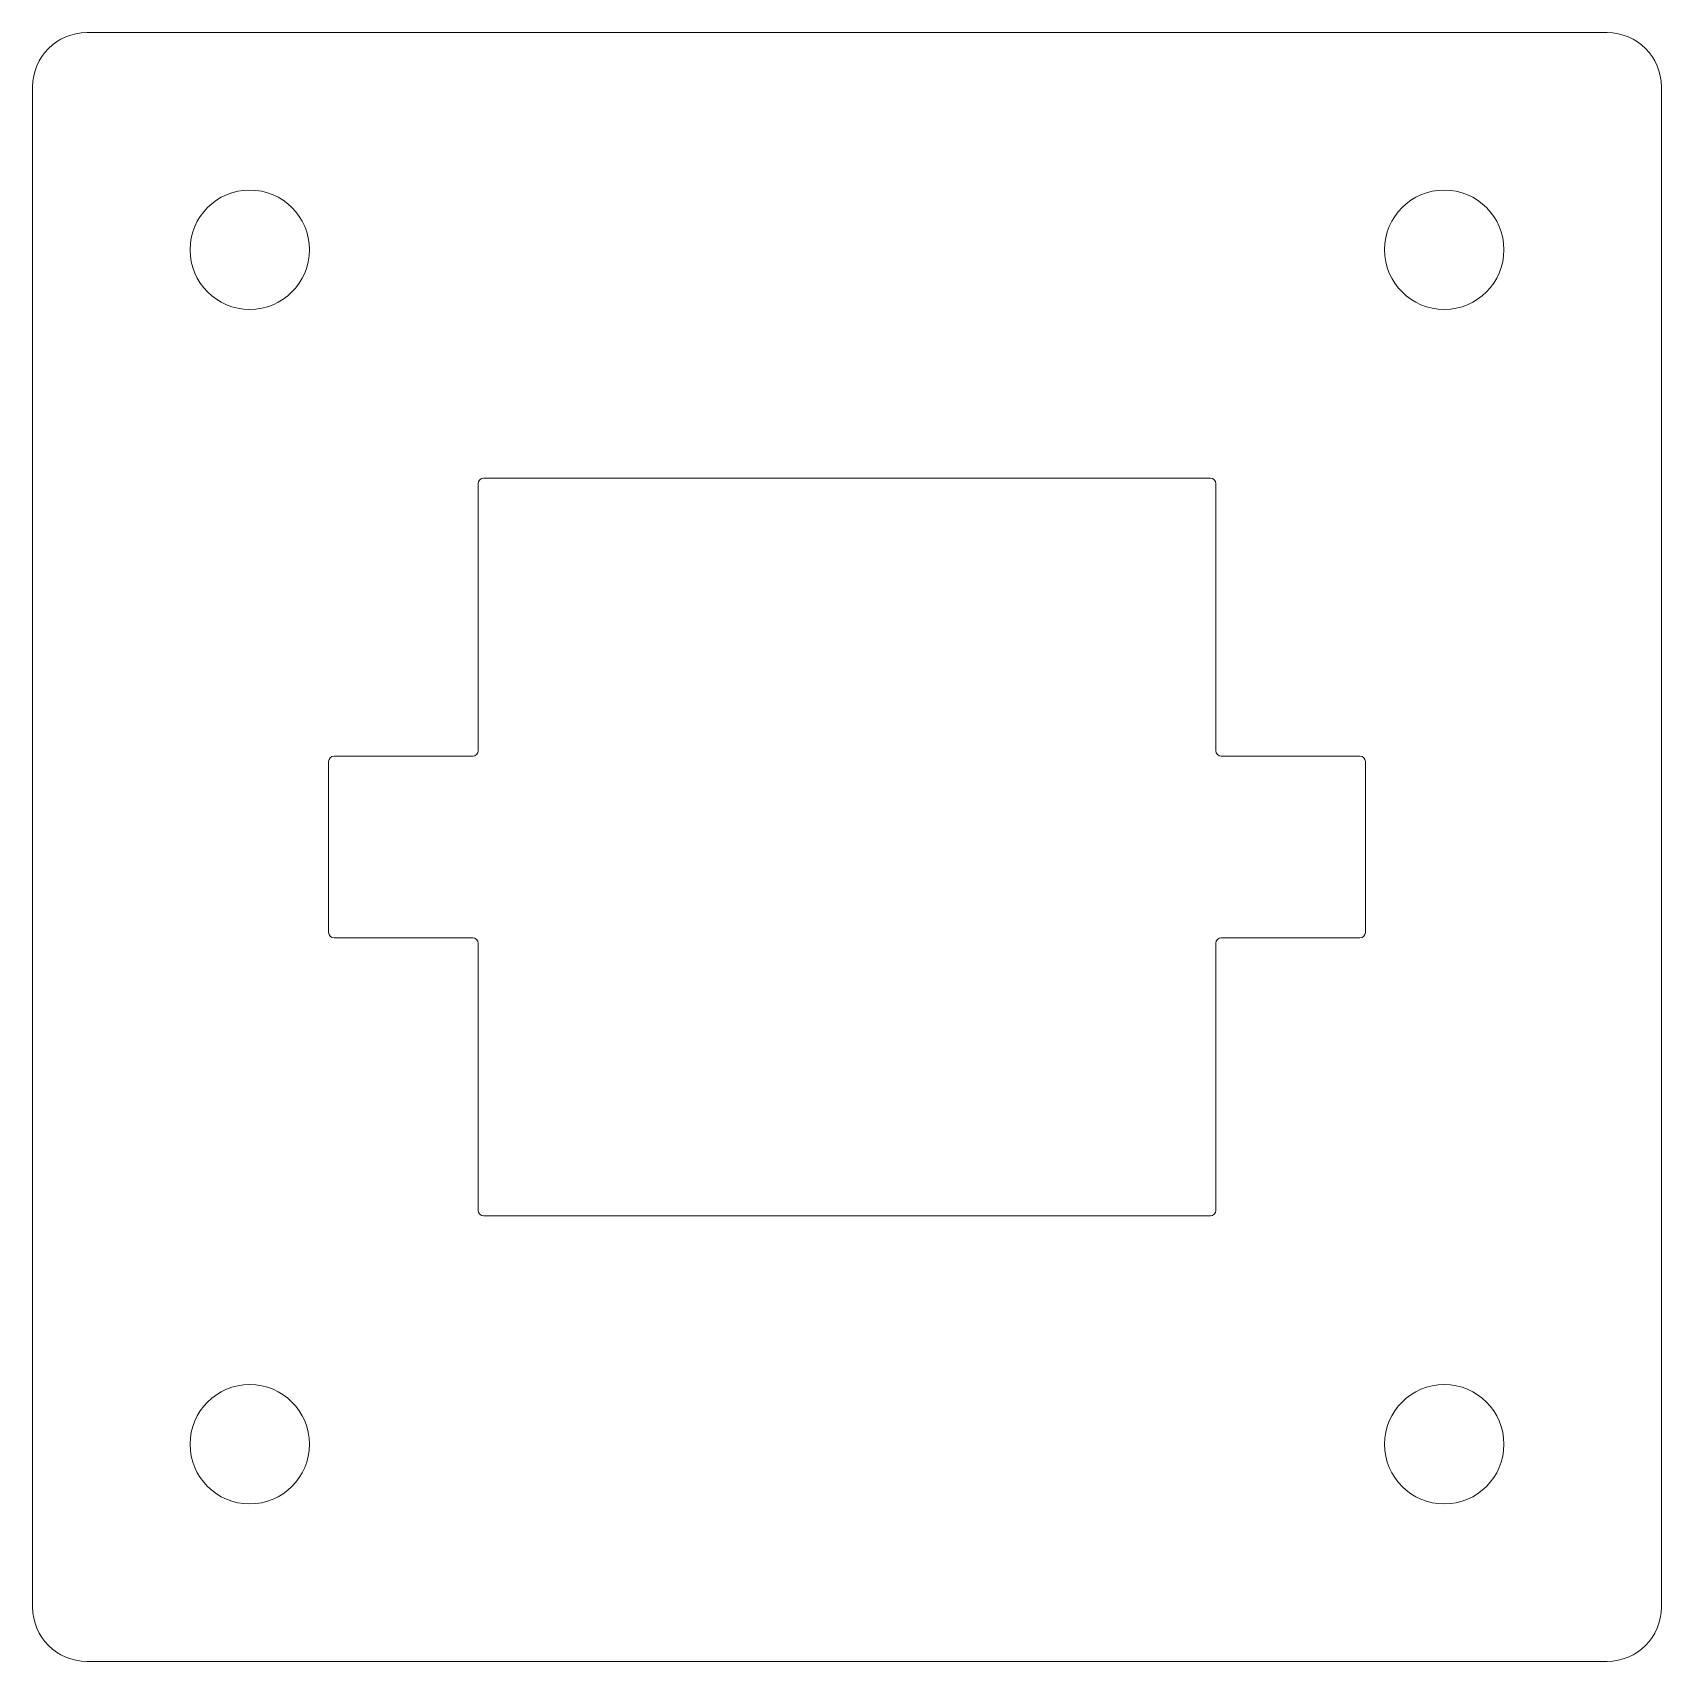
# Model space of a CAD drawing. Header units: inches. Extents: x 0 to 1.5, y 0 to 1.5.
import ezdxf

# ---------------------------------------------------------------- set-up
doc = ezdxf.new("R2010")
doc.units = ezdxf.units.IN
doc.header["$MEASUREMENT"] = 0

msp = doc.modelspace()

# ---------------------------------------------------------------- linework, layer by layer
at = {"color": 7, "linetype": 'Continuous', "lineweight": 15}
for p, q in [((1.45, 1.5), (0.05, 1.5)), ((0, 1.45), (0, 0.05)), ((1.5, 0.05), (1.5, 1.45)), ((0.4104, 1.0846), (0.4104, 0.8387)), ((1.0846, 1.0896), (0.4154, 1.0896)), ((1.0896, 0.8387), (1.0896, 1.0846)), ((0.2726, 0.8287), (0.2726, 0.6713)), ((0.4054, 0.8337), (0.2776, 0.8337)), ((1.2224, 0.8337), (1.0946, 0.8337)), ((1.2274, 0.6713), (1.2274, 0.8287)), ((0.2776, 0.6663), (0.4054, 0.6663)), ((0.4104, 0.6613), (0.4104, 0.4154)), ((1.0896, 0.4154), (1.0896, 0.6613)), ((1.0946, 0.6663), (1.2224, 0.6663)), ((0.4154, 0.4104), (1.0846, 0.4104)), ((0.05, 0), (1.45, 0))]:
    msp.add_line(p, q, dxfattribs=at)
for centre in [(0.2, 1.3), (1.3, 1.3), (0.2, 0.2), (1.3, 0.2)]:
    msp.add_circle(centre, 0.055, dxfattribs=at)
for centre, radius, start, end in [((0.05, 1.45), 0.05, 90, 180), ((1.45, 1.45), 0.05, 0, 90), ((0.4154, 1.0846), 0.005, 90, 180), ((1.0846, 1.0846), 0.005, 0, 90), ((0.2776, 0.8287), 0.005, 90, 180), ((0.4054, 0.8387), 0.005, 270, 0), ((1.0946, 0.8387), 0.005, 180, 270), ((1.2224, 0.8287), 0.005, 0, 90), ((0.2776, 0.6713), 0.005, 180, 270), ((0.4054, 0.6613), 0.005, 360, 90), ((1.0946, 0.6613), 0.005, 90, 180), ((1.2224, 0.6713), 0.005, 270, 0), ((0.4154, 0.4154), 0.005, 180, 270), ((1.0846, 0.4154), 0.005, 270, 0), ((0.05, 0.05), 0.05, 180, 270), ((1.45, 0.05), 0.05, 270, 0)]:
    msp.add_arc(centre, radius, start, end, dxfattribs=at)

doc.saveas('drawing.dxf')
